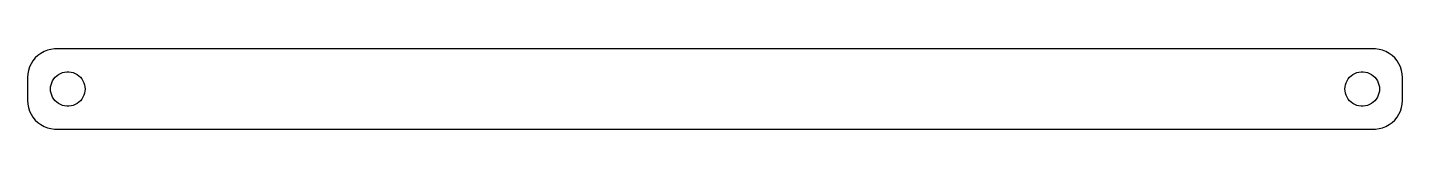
# Model space of a CAD drawing. Header units: metres. Extents: x -120 to 120, y -7 to 7.
import ezdxf

# ---------------------------------------------------------------- set-up
doc = ezdxf.new("R2010")
doc.units = ezdxf.units.M

msp = doc.modelspace()

# ---------------------------------------------------------------- linework, layer by layer
for p, q in [((-118.545, 4.93892), (-118.882, 4.40877)), ((-118.145, 5.42273), (-118.545, 4.93892)), ((-117.687, 5.85255), (-118.145, 5.42273)), ((-117.179, 6.22163), (-117.687, 5.85255)), ((-116.629, 6.52412), (-117.179, 6.22163)), ((-116.045, 6.75528), (-116.629, 6.52412)), ((-115.437, 6.91142), (-116.045, 6.75528)), ((-114.814, 6.99013), (-115.437, 6.91142)), ((114.814, 6.99013), (-114.814, 6.99013)), ((115.437, 6.91142), (114.814, 6.99013)), ((116.045, 6.75528), (115.437, 6.91142)), ((116.629, 6.52412), (116.045, 6.75528)), ((117.179, 6.22163), (116.629, 6.52412)), ((117.687, 5.85255), (117.179, 6.22163)), ((118.145, 5.42273), (117.687, 5.85255)), ((118.545, 4.93892), (118.145, 5.42273)), ((118.882, 4.40877), (118.545, 4.93892)), ((-119.461, 2.62666), (-119.5, 2)), ((-119.343, 3.24344), (-119.461, 2.62666)), ((-119.149, 3.84062), (-119.343, 3.24344)), ((-118.882, 4.40877), (-119.149, 3.84062)), ((-114.412, 2.31154), (-114.107, 2.53297)), ((-114.107, 2.53297), (-113.777, 2.71448)), ((-113.777, 2.71448), (-113.427, 2.85316)), ((-113.427, 2.85316), (-113.062, 2.94685)), ((-113.062, 2.94685), (-112.688, 2.99408)), ((-112.688, 2.99408), (-112.312, 2.99408)), ((-112.312, 2.99408), (-111.938, 2.94685)), ((-111.938, 2.94685), (-111.573, 2.85316)), ((-111.573, 2.85316), (-111.223, 2.71448)), ((-111.223, 2.71448), (-110.893, 2.53297)), ((-110.893, 2.53297), (-110.588, 2.31154)), ((110.588, 2.31154), (110.893, 2.53297)), ((110.893, 2.53297), (111.223, 2.71448)), ((111.223, 2.71448), (111.573, 2.85316)), ((111.573, 2.85316), (111.938, 2.94685)), ((111.938, 2.94685), (112.312, 2.99408)), ((112.312, 2.99408), (112.688, 2.99408)), ((112.688, 2.99408), (113.062, 2.94685)), ((113.062, 2.94685), (113.427, 2.85316)), ((113.427, 2.85316), (113.777, 2.71448)), ((113.777, 2.71448), (114.107, 2.53297)), ((114.107, 2.53297), (114.412, 2.31154)), ((119.149, 3.84062), (118.882, 4.40877)), ((119.343, 3.24344), (119.149, 3.84062)), ((119.461, 2.62666), (119.343, 3.24344)), ((119.5, 2), (119.461, 2.62666)), ((-119.5, 2), (-119.5, -2)), ((-115.5, 0), (-115.476, 0.375992)), ((-115.476, -0.375992), (-115.5, 0)), ((-115.476, 0.375992), (-115.406, 0.746063)), ((-115.406, 0.746063), (-115.289, 1.10437)), ((-115.289, 1.10437), (-115.129, 1.44525)), ((-115.129, 1.44525), (-114.927, 1.76335)), ((-114.927, 1.76335), (-114.687, 2.05363)), ((-114.687, 2.05363), (-114.412, 2.31154)), ((-110.588, 2.31154), (-110.313, 2.05363)), ((-110.313, 2.05363), (-110.073, 1.76335)), ((-110.073, 1.76335), (-109.871, 1.44525)), ((-109.871, 1.44525), (-109.711, 1.10437)), ((-109.711, 1.10437), (-109.594, 0.746063)), ((-109.594, 0.746063), (-109.524, 0.375992)), ((-109.524, 0.375992), (-109.5, 0)), ((-109.5, 0), (-109.524, -0.375992)), ((109.5, 0), (109.524, 0.375992)), ((109.524, -0.375992), (109.5, 0)), ((109.524, 0.375992), (109.594, 0.746063)), ((109.594, 0.746063), (109.711, 1.10437)), ((109.711, 1.10437), (109.871, 1.44525)), ((109.871, 1.44525), (110.073, 1.76335)), ((110.073, 1.76335), (110.313, 2.05363)), ((110.313, 2.05363), (110.588, 2.31154)), ((114.412, 2.31154), (114.687, 2.05363)), ((114.687, 2.05363), (114.927, 1.76335)), ((114.927, 1.76335), (115.129, 1.44525)), ((115.129, 1.44525), (115.289, 1.10437)), ((115.289, 1.10437), (115.406, 0.746063)), ((115.406, 0.746063), (115.476, 0.375992)), ((115.476, 0.375992), (115.5, 0)), ((115.5, 0), (115.476, -0.375992)), ((119.5, -2), (119.5, 2)), ((-119.5, -2), (-119.461, -2.62666)), ((-115.406, -0.746063), (-115.476, -0.375992)), ((-115.289, -1.10437), (-115.406, -0.746063)), ((-115.129, -1.44525), (-115.289, -1.10437)), ((-114.927, -1.76335), (-115.129, -1.44525)), ((-114.687, -2.05363), (-114.927, -1.76335)), ((-114.412, -2.31154), (-114.687, -2.05363)), ((-114.107, -2.53297), (-114.412, -2.31154)), ((-110.588, -2.31154), (-110.893, -2.53297)), ((-110.313, -2.05363), (-110.588, -2.31154)), ((-110.073, -1.76335), (-110.313, -2.05363)), ((-109.871, -1.44525), (-110.073, -1.76335)), ((-109.711, -1.10437), (-109.871, -1.44525)), ((-109.594, -0.746063), (-109.711, -1.10437)), ((-109.524, -0.375992), (-109.594, -0.746063)), ((109.594, -0.746063), (109.524, -0.375992)), ((109.711, -1.10437), (109.594, -0.746063)), ((109.871, -1.44525), (109.711, -1.10437)), ((110.073, -1.76335), (109.871, -1.44525)), ((110.313, -2.05363), (110.073, -1.76335)), ((110.588, -2.31154), (110.313, -2.05363)), ((110.893, -2.53297), (110.588, -2.31154)), ((114.412, -2.31154), (114.107, -2.53297)), ((114.687, -2.05363), (114.412, -2.31154)), ((114.927, -1.76335), (114.687, -2.05363)), ((115.129, -1.44525), (114.927, -1.76335)), ((115.289, -1.10437), (115.129, -1.44525)), ((115.406, -0.746063), (115.289, -1.10437)), ((115.476, -0.375992), (115.406, -0.746063)), ((119.461, -2.62666), (119.5, -2)), ((-119.461, -2.62666), (-119.343, -3.24344)), ((-119.343, -3.24344), (-119.149, -3.84062)), ((-119.149, -3.84062), (-118.882, -4.40877)), ((-118.882, -4.40877), (-118.545, -4.93892)), ((-113.777, -2.71448), (-114.107, -2.53297)), ((-113.427, -2.85316), (-113.777, -2.71448)), ((-113.062, -2.94685), (-113.427, -2.85316)), ((-112.688, -2.99408), (-113.062, -2.94685)), ((-112.312, -2.99408), (-112.688, -2.99408)), ((-111.938, -2.94685), (-112.312, -2.99408)), ((-111.573, -2.85316), (-111.938, -2.94685)), ((-111.223, -2.71448), (-111.573, -2.85316)), ((-110.893, -2.53297), (-111.223, -2.71448)), ((111.223, -2.71448), (110.893, -2.53297)), ((111.573, -2.85316), (111.223, -2.71448)), ((111.938, -2.94685), (111.573, -2.85316)), ((112.312, -2.99408), (111.938, -2.94685)), ((112.688, -2.99408), (112.312, -2.99408)), ((113.062, -2.94685), (112.688, -2.99408)), ((113.427, -2.85316), (113.062, -2.94685)), ((113.777, -2.71448), (113.427, -2.85316)), ((114.107, -2.53297), (113.777, -2.71448)), ((118.545, -4.93892), (118.882, -4.40877)), ((118.882, -4.40877), (119.149, -3.84062)), ((119.149, -3.84062), (119.343, -3.24344)), ((119.343, -3.24344), (119.461, -2.62666)), ((-118.545, -4.93892), (-118.145, -5.42273)), ((-118.145, -5.42273), (-117.687, -5.85255)), ((-117.687, -5.85255), (-117.179, -6.22163)), ((-117.179, -6.22163), (-116.629, -6.52412)), ((-116.629, -6.52412), (-116.045, -6.75528)), ((-116.045, -6.75528), (-115.437, -6.91142)), ((-115.437, -6.91142), (-114.814, -6.99013)), ((-114.814, -6.99013), (114.814, -6.99013)), ((114.814, -6.99013), (115.437, -6.91142)), ((115.437, -6.91142), (116.045, -6.75528)), ((116.045, -6.75528), (116.629, -6.52412)), ((116.629, -6.52412), (117.179, -6.22163)), ((117.179, -6.22163), (117.687, -5.85255)), ((117.687, -5.85255), (118.145, -5.42273)), ((118.145, -5.42273), (118.545, -4.93892))]:
    msp.add_line(p, q)

doc.saveas('drawing.dxf')
